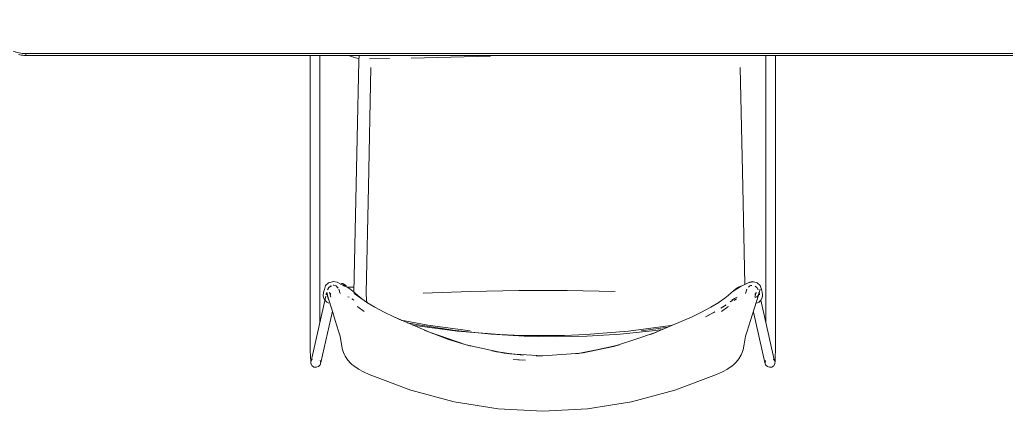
# Model space of a CAD drawing. Header units: millimetres. Extents: x 79795 to 317870, y -36033 to 97293.
# Drawn here: x 221807 to 222911, y 25158 to 25597 of the extents above; entities that cross this region are included whole.
import ezdxf

# ---------------------------------------------------------------- set-up
doc = ezdxf.new("R2010")
doc.units = ezdxf.units.MM
doc.header["$MEASUREMENT"] = 0
doc.layers.add('G-IMPT', color=8, linetype='CONTINUOUS', lineweight=9)
doc.layers.add('I-FURN', color=8, linetype='CONTINUOUS', lineweight=9)

msp = doc.modelspace()

# ---------------------------------------------------------------- linework, layer by layer
at = {"layer": 'G-IMPT'}
for p, q in [((221813.5, 25559.1), (221813.5, 25557.1)), ((221813.5, 25557.1), (221813.5, 25559.1)), ((221813.5, 25557.1), (223733.5, 25557.1)), ((222131.8, 25557.2), (222131.8, 25232.9)), ((222142.7, 25557.2), (222142.7, 25258)), ((222176.7, 25556.2), (222174.6, 25557.2)), ((222182.3, 25554.4), (222176.7, 25556.2)), ((222186.4, 25553.8), (222182.3, 25554.4)), ((222186.4, 25557.2), (222186.3, 25550.9)), ((222244.8, 25554.2), (222333.7, 25556.2)), ((222641.8, 25258), (222641.8, 25557.2)), ((222652.6, 25557.2), (222652.6, 25232.9)), ((222186.3, 25550.9), (222184.5, 25464.4)), ((222199.7, 25543.4), (222197, 25409.8)), ((222198.3, 25553.1), (222220.5, 25553.6)), ((222615.9, 25409.8), (222613.2, 25543.4)), ((222180.6, 25291.5), (222184.5, 25464.4)), ((222194.3, 25290.9), (222197, 25409.8)), ((222618.4, 25300.4), (222615.9, 25409.8)), ((222149, 25299.1), (222152.2, 25302.2)), ((222152.2, 25302.2), (222153.6, 25302.7)), ((222153.6, 25302.7), (222157.8, 25303.8)), ((222161.9, 25303), (222157.8, 25303.8)), ((222161.9, 25303), (222170.3, 25298.6)), ((222611.3, 25297.4), (222617.4, 25299.9)), ((222623.4, 25302.9), (222617.4, 25299.9)), ((222626.6, 25303.8), (222623, 25302.6)), ((222628, 25303.4), (222623, 25302.6)), ((222628, 25303.4), (222623.4, 25302.9)), ((222626.6, 25303.8), (222630.9, 25302.7)), ((222630.9, 25302.7), (222632.2, 25302.2)), ((222632.2, 25302.2), (222635.4, 25299.1)), ((222146.7, 25291.6), (222146.4, 25287.5)), ((222146.7, 25291.6), (222147.6, 25294.8)), ((222149, 25299.1), (222147.6, 25294.8)), ((222150.1, 25290.8), (222149.7, 25288.9)), ((222151.2, 25287.3), (222149.7, 25290.5)), ((222151, 25288.4), (222149.7, 25290.5)), ((222152.1, 25284.4), (222150.3, 25291.9)), ((222150.3, 25291.9), (222152.3, 25283.7)), ((222151.2, 25287.3), (222150.4, 25289.6)), ((222150.4, 25289.6), (222152.3, 25283.7)), ((222151.3, 25294.4), (222152.1, 25296.1)), ((222151.6, 25294.9), (222152.1, 25296.1)), ((222155, 25298.9), (222152.4, 25296.7)), ((222153.5, 25291.8), (222154.4, 25289.7)), ((222153.5, 25291.8), (222155, 25286.3)), ((222154.7, 25289.5), (222153.7, 25290.5)), ((222153.7, 25290.5), (222154.4, 25289.7)), ((222154, 25297.9), (222155.6, 25299)), ((222154, 25297.9), (222154.5, 25298.3)), ((222154.7, 25289.5), (222154, 25290.1)), ((222155.6, 25299), (222154.5, 25298.3)), ((222157.5, 25299.6), (222158.1, 25299.5)), ((222160.1, 25299.1), (222158.1, 25299.5)), ((222160.7, 25298.8), (222160.1, 25299.1)), ((222160.7, 25298.8), (222162.5, 25297.1)), ((222163, 25296.4), (222162.5, 25297.1)), ((222163.9, 25295.1), (222165.2, 25290.4)), ((222173.1, 25297.4), (222168.3, 25299.6)), ((222168.3, 25299.6), (222170.3, 25298.6)), ((222180.8, 25297.9), (222172.8, 25297.5)), ((222173.1, 25297.4), (222176.2, 25295.4)), ((222173.5, 25297.1), (222180.8, 25297.5)), ((222173.5, 25297.1), (222179.7, 25297.4)), ((222176.2, 25295.4), (222181.7, 25291.1)), ((222180.8, 25290.2), (222188.6, 25285.2)), ((222180.8, 25290.2), (222189.1, 25284.7)), ((222184.9, 25288.2), (222181.7, 25291.1)), ((222194.8, 25282.5), (222194.3, 25290.9)), ((222258.1, 25290.5), (222311.3, 25292.6)), ((222365.2, 25293.6), (222311.3, 25292.6)), ((222365.2, 25293.6), (222419.3, 25293.6)), ((222473.2, 25292.6), (222419.3, 25293.6)), ((222602.8, 25291.1), (222599.6, 25288.2)), ((222608.2, 25295.4), (222602.8, 25291.1)), ((222605.8, 25293.3), (222611.1, 25296.4)), ((222609.5, 25295.6), (222605.8, 25293.3)), ((222611.3, 25297.4), (222608.2, 25295.4)), ((222609.5, 25295.6), (222614.1, 25298.1)), ((222611.5, 25296.6), (222614.1, 25298.1)), ((222620.6, 25295.2), (222619.2, 25290.4)), ((222623.8, 25298.8), (222622.2, 25297.3)), ((222623.8, 25298.8), (222624.7, 25299.2)), ((222626.3, 25299.4), (222624.7, 25299.2)), ((222630.8, 25290.5), (222629.3, 25289.1)), ((222629.3, 25289.1), (222630.4, 25290)), ((222631, 25291.8), (222629.4, 25286.3)), ((222629.8, 25298.6), (222632.1, 25296.6)), ((222631, 25291.8), (222629.8, 25289.4)), ((222630.8, 25290.5), (222629.8, 25289.4)), ((222634, 25289.6), (222631.4, 25281.3)), ((222634.2, 25291.9), (222632.1, 25283.7)), ((222632.8, 25294.8), (222632.4, 25296.1)), ((222632.4, 25296.1), (222633.1, 25294.5)), ((222634.2, 25291.9), (222632.4, 25285)), ((222635.6, 25295.2), (222633.2, 25287.3)), ((222634.8, 25290.5), (222633.2, 25287.3)), ((222634.8, 25290.5), (222633.5, 25288.4)), ((222635.6, 25295.2), (222634, 25289.6)), ((222634.8, 25288.9), (222634.4, 25290.8)), ((222636.8, 25294.8), (222635.4, 25299.1)), ((222636.8, 25294.8), (222637.8, 25291.6)), ((222637.8, 25291.6), (222637.9, 25288.8)), ((222637.9, 25288.8), (222638, 25287.5)), ((222149.3, 25287.4), (222132.9, 25214.4)), ((222146.7, 25285.9), (222146.4, 25287.5)), ((222146.7, 25285.9), (222146.8, 25285.6)), ((222146.8, 25285.6), (222148.2, 25282.7)), ((222148.4, 25282.4), (222148.2, 25282.7)), ((222148.4, 25282.4), (222150.3, 25280.6)), ((222152.7, 25279.4), (222150.3, 25280.6)), ((222150.5, 25280.5), (222150.3, 25280.6)), ((222152.8, 25279.4), (222150.3, 25280.6)), ((222150.5, 25280.5), (222152.8, 25279.4)), ((222152.1, 25284.4), (222155.9, 25272.6)), ((222152.7, 25279.4), (222152.8, 25279.4)), ((222175.3, 25286), (222173.9, 25286.5)), ((222178.5, 25284.2), (222180.1, 25283.2)), ((222180.6, 25282.8), (222180.1, 25283.2)), ((222184.9, 25288.2), (222189.1, 25284.7)), ((222188.6, 25285.2), (222195.9, 25279.7)), ((222195.4, 25279.7), (222194.8, 25282.5)), ((222204.2, 25274.9), (222195.2, 25280.2)), ((222195.9, 25279.7), (222195.2, 25280.2)), ((222589.2, 25280.2), (222580.3, 25274.9)), ((222595.8, 25285.2), (222588.5, 25279.7)), ((222589.2, 25280.2), (222588.5, 25279.7)), ((222597.4, 25277.6), (222591.5, 25273.7)), ((222597.4, 25277.6), (222593.4, 25275)), ((222595.8, 25285.2), (222599.6, 25288.2)), ((222604.7, 25283), (222601.7, 25280.9)), ((222602.2, 25281.3), (222601.7, 25280.9)), ((222602.2, 25281.3), (222604.7, 25283)), ((222606.6, 25284.6), (222603.8, 25282.8)), ((222604.4, 25283.2), (222603.8, 25282.8)), ((222606.6, 25284.6), (222604.4, 25283.2)), ((222609.8, 25286.2), (222606, 25284.2)), ((222606.6, 25284.6), (222606, 25284.2)), ((222608.9, 25284.4), (222606.5, 25282.3)), ((222606.6, 25284.6), (222609.8, 25286.2)), ((222624.7, 25260.1), (222631.4, 25281.3)), ((222629.8, 25285.8), (222631.6, 25286.7)), ((222633.5, 25288.4), (222631.6, 25286.7)), ((222631.7, 25279.4), (222631.6, 25279.4)), ((222631.7, 25279.4), (222634, 25280.5)), ((222632.1, 25283.7), (222632.4, 25285)), ((222634, 25280.5), (222634.2, 25280.6)), ((222636.2, 25282.7), (222634.2, 25280.6)), ((222634.4, 25280.9), (222636.2, 25282.7)), ((222634.4, 25280.9), (222636.1, 25282.4)), ((222637.7, 25285.9), (222636.1, 25282.4)), ((222636.1, 25282.4), (222637.7, 25285.6)), ((222636.1, 25282.4), (222636.2, 25282.7)), ((222637.7, 25285.9), (222636.2, 25282.7)), ((222651.5, 25214.5), (222636.2, 25282.7)), ((222637.7, 25285.9), (222638, 25287.5)), ((222637.7, 25285.9), (222637.7, 25285.6)), ((222143.7, 25212.9), (222156.6, 25270.5)), ((222155.9, 25272.6), (222159.8, 25260.1)), ((222184.5, 25275.8), (222185, 25275.4)), ((222185, 25275.4), (222192.3, 25270.2)), ((222214.6, 25269.4), (222204.2, 25274.9)), ((222214.6, 25269.4), (222225.2, 25264.1)), ((222559.2, 25264.1), (222569.8, 25269.4)), ((222569.8, 25269.4), (222580.3, 25274.9)), ((222584.6, 25269.7), (222574.3, 25264.1)), ((222574.3, 25264.1), (222583.7, 25269.1)), ((222584.6, 25269.7), (222583.7, 25269.1)), ((222591.5, 25273.7), (222593.4, 25275)), ((222592.1, 25270.2), (222599.4, 25275.4)), ((222599.9, 25275.8), (222599.4, 25275.4)), ((222628, 25269.3), (222640.7, 25212.9)), ((222159.8, 25260.1), (222163.6, 25248.2)), ((222234.5, 25260), (222225.2, 25264.1)), ((222234.5, 25260), (222225.2, 25264.1)), ((222265.2, 25246.8), (222225.2, 25264.1)), ((222263.5, 25254.8), (222233.7, 25260.5)), ((222233.7, 25260.5), (222263.4, 25254.8)), ((222255.3, 25254.7), (222240.2, 25257.6)), ((222559.2, 25264.1), (222512.8, 25244.3)), ((222620.8, 25248.2), (222624.7, 25260.1)), ((222165.3, 25242.6), (222163.6, 25248.2)), ((222249, 25254.6), (222245.8, 25255.2)), ((222296.3, 25248.2), (222249, 25254.6)), ((222255.3, 25254.7), (222294.5, 25248.8)), ((222259.4, 25249.1), (222265.2, 25246.8)), ((222259.4, 25249.1), (222265.2, 25246.9)), ((222310.7, 25248.4), (222263.4, 25254.8)), ((222263.5, 25254.8), (222310.7, 25248.4)), ((222265.2, 25246.9), (222286.6, 25238.9)), ((222265.2, 25246.8), (222306.3, 25232.7)), ((222265.2, 25246.8), (222286.6, 25238.9)), ((222294.5, 25248.8), (222334.2, 25244.7)), ((222344.1, 25244.4), (222296.3, 25248.2)), ((222334.2, 25244.7), (222371.3, 25242.6)), ((222488.2, 25248.2), (222440.3, 25244.4)), ((222478.7, 25244.7), (222441.6, 25242.6)), ((222478.7, 25244.7), (222518.4, 25248.8)), ((222488.2, 25248.2), (222535.5, 25254.6)), ((222494.2, 25238.3), (222519.3, 25246.8)), ((222531.9, 25252.4), (222502.2, 25248.4)), ((222531.9, 25252.4), (222502.2, 25248.4)), ((222519.3, 25246.8), (222512.8, 25244.3)), ((222526, 25249.9), (222518.4, 25248.8)), ((222535.5, 25254.6), (222538.1, 25255.1)), ((222619.1, 25242.6), (222620.8, 25248.2)), ((222166.9, 25233.3), (222165.3, 25242.6)), ((222306.3, 25232.7), (222286.6, 25238.9)), ((222286.6, 25238.9), (222306.3, 25232.9)), ((222344.1, 25244.4), (222368.1, 25243.4)), ((222368.1, 25243.4), (222392.2, 25243.1)), ((222371.3, 25242.6), (222387.6, 25242.2)), ((222387.6, 25242.2), (222406.4, 25241.8)), ((222392.2, 25243.1), (222416.3, 25243.4)), ((222425.3, 25242.2), (222406.4, 25241.8)), ((222440.3, 25244.4), (222416.3, 25243.4)), ((222425.3, 25242.2), (222441.6, 25242.6)), ((222494.2, 25238.3), (222478, 25233.1)), ((222619.1, 25242.6), (222617.5, 25233.4)), ((222131.9, 25226.6), (222131.8, 25232.9)), ((222131.9, 25226.6), (222132, 25219.4)), ((222166.9, 25233.3), (222168, 25227.3)), ((222169.8, 25222.3), (222168, 25227.3)), ((222311.5, 25231.3), (222306.3, 25232.9)), ((222348.8, 25223.5), (222306.3, 25232.7)), ((222306.3, 25232.7), (222311.5, 25231.3)), ((222335.1, 25226), (222342.2, 25224.7)), ((222335.1, 25226), (222349.2, 25223.9)), ((222348.8, 25223.5), (222370.5, 25221.1)), ((222348.8, 25223.5), (222360.2, 25222.2)), ((222349.2, 25223.9), (222360.2, 25222.2)), ((222392.2, 25220.4), (222355.3, 25222.8)), ((222355.3, 25222.8), (222360.2, 25222.2)), ((222429.2, 25222.9), (222392.2, 25220.5)), ((222429.2, 25222.8), (222435.6, 25223.9)), ((222429.2, 25222.9), (222433.3, 25223.3)), ((222429.2, 25222.8), (222432.7, 25223.2)), ((222478.1, 25232.7), (222435.6, 25223.5)), ((222435.6, 25223.9), (222471.1, 25230.9)), ((222471.1, 25230.9), (222435.6, 25223.5)), ((222471.1, 25230.9), (222478, 25233.1)), ((222478.1, 25232.7), (222471.1, 25230.9)), ((222616.4, 25227.3), (222614.6, 25222.3)), ((222617.5, 25233.4), (222616.4, 25227.3)), ((222652.4, 25219.4), (222652.6, 25226.6)), ((222652.6, 25232.9), (222652.6, 25226.6)), ((222132, 25219.4), (222132.3, 25214.2)), ((222132.3, 25214.2), (222132.6, 25211.8)), ((222132.6, 25211.8), (222133.8, 25209.4)), ((222132.9, 25214.4), (222133.9, 25216.6)), ((222133.7, 25216.4), (222133.9, 25216.6)), ((222143.7, 25212.9), (222142.9, 25210.4)), ((222143, 25215.2), (222143.5, 25212.7)), ((222143.2, 25215), (222143.5, 25212.7)), ((222169.8, 25222.3), (222171, 25220.1)), ((222172.6, 25217.5), (222171, 25220.1)), ((222172.8, 25217.1), (222172.6, 25217.5)), ((222172.8, 25217.1), (222174.3, 25215.1)), ((222174.3, 25215.1), (222176.5, 25212.7)), ((222176.5, 25212.7), (222178.4, 25210.9)), ((222369.3, 25215.7), (222359.1, 25216.3)), ((222359.1, 25216.3), (222372.7, 25215.6)), ((222370.5, 25221.1), (222360.2, 25222.2)), ((222392.2, 25220.4), (222384.8, 25220.6)), ((222392.2, 25220.5), (222384.8, 25220.6)), ((222607.9, 25212.7), (222606, 25210.9)), ((222607.9, 25212.7), (222608.4, 25213.3)), ((222610.1, 25215.1), (222608.4, 25213.3)), ((222611.6, 25217.1), (222610.1, 25215.1)), ((222611.6, 25217.1), (222614.6, 25222.3)), ((222614.1, 25221.4), (222611.6, 25217.1)), ((222611.6, 25217.1), (222611.9, 25217.5)), ((222611.9, 25217.5), (222613.4, 25220.1)), ((222613.4, 25220.1), (222614.6, 25222.3)), ((222614.1, 25221.4), (222614.6, 25222.3)), ((222640.7, 25212.9), (222641.5, 25210.4)), ((222641.4, 25215.2), (222641, 25212.7)), ((222641.3, 25215), (222641, 25212.7)), ((222651.5, 25214.5), (222650.5, 25216.6)), ((222650.5, 25216.6), (222650.7, 25216.4)), ((222651.8, 25211.8), (222650.6, 25209.4)), ((222651.8, 25211.8), (222652.1, 25214.2)), ((222652.1, 25214.2), (222652.4, 25219.4)), ((222133.8, 25209.4), (222136, 25207.9)), ((222138.7, 25207.6), (222136, 25207.9)), ((222138.7, 25207.6), (222140.8, 25208.3)), ((222141.1, 25208.6), (222140.8, 25208.3)), ((222141.1, 25208.6), (222142.9, 25210.4)), ((222142.9, 25210.4), (222142.6, 25210.1)), ((222180.5, 25209.1), (222178.4, 25210.9)), ((222185.3, 25205.8), (222180.5, 25209.1)), ((222185.3, 25205.8), (222185.7, 25205.6)), ((222191.3, 25202.4), (222185.7, 25205.6)), ((222197.6, 25199.6), (222191.3, 25202.4)), ((222586.7, 25199.5), (222593.2, 25202.4)), ((222598.8, 25205.6), (222593.2, 25202.4)), ((222598.8, 25205.6), (222599.1, 25205.8)), ((222604, 25209.1), (222599.1, 25205.8)), ((222604, 25209.1), (222606, 25210.9)), ((222641.5, 25210.4), (222641.8, 25210.1)), ((222643.7, 25208.3), (222641.8, 25210.1)), ((222643.7, 25208.3), (222645.8, 25207.6)), ((222648.5, 25207.9), (222645.8, 25207.6)), ((222650.6, 25209.4), (222648.5, 25207.9)), ((222244.5, 25181.9), (222197.6, 25199.6)), ((222540, 25181.9), (222586.7, 25199.5)), ((222292.9, 25168.9), (222244.5, 25181.9)), ((222540, 25181.9), (222491.5, 25168.9)), ((222292.9, 25168.9), (222342.3, 25160.9)), ((222491.5, 25168.9), (222442.1, 25160.9)), ((222392.2, 25158.3), (222342.3, 25160.9)), ((222392.2, 25158.3), (222442.1, 25160.9))]:
    msp.add_line(p, q, dxfattribs=at)
at = {"layer": 'G-IMPT', "flags": 128}
for points in [[(221805.1, 25558), (221806.7, 25557.7), (221808.3, 25557.5), (221809.9, 25557.3), (221811.5, 25557.2), (221813.1, 25557.1), (221813.5, 25557.1)], [(223733.5, 25559.1), (223253.5, 25559.1), (222773.5, 25559.1), (222293.5, 25559.1), (221813.5, 25559.1)], [(221813.5, 25559.1), (222293.5, 25559.1), (222773.5, 25559.1), (223253.5, 25559.1), (223733.5, 25559.1)], [(221813.5, 25557.1), (222293.5, 25557.1), (222773.5, 25557.1), (223253.5, 25557.1), (223733.5, 25557.1)], [(223733.5, 25557.1), (223253.5, 25557.1), (222773.5, 25557.1), (222293.5, 25557.1), (221813.5, 25557.1)]]:
    msp.add_lwpolyline(points, dxfattribs=at)
at = {"layer": 'G-IMPT'}
msp.add_arc((221813.5, 25597.1), 40, 263.7631, 270, dxfattribs=at)
msp.add_arc((221813.5, 25597.1), 40, 263.7631, 270, dxfattribs=at)
msp.add_arc((221813.5, 25597.1), 40, 263.7631, 270, dxfattribs=at)
msp.add_arc((221813.5, 25597.1), 40, 263.7631, 270, dxfattribs=at)
msp.add_open_spline([(221813.5, 25559.1), (221808.5, 25559.1), (221798.6, 25561.1), (221785.9, 25569.6), (221777.5, 25582.2), (221775.5, 25592.2), (221775.5, 25597.1)], degree=3, dxfattribs=at)
msp.add_open_spline([(221775.5, 25597.1), (221775.5, 25594.5), (221776.1, 25589.5), (221777.8, 25583.7), (221779.9, 25579.2), (221781.9, 25576), (221784.1, 25572.9), (221786.6, 25570.2), (221789.3, 25567.7), (221792.4, 25565.5), (221795.6, 25563.5), (221800, 25561.4), (221805.8, 25559.7), (221810.9, 25559.2), (221813.5, 25559.1)], degree=3, knots=[0, 0, 0, 0, 0.125, 0.25, 0.3125, 0.375, 0.4375, 0.5, 0.5625, 0.625, 0.6875, 0.75, 0.875, 1, 1, 1, 1], dxfattribs=at)
at = {"layer": 'I-FURN'}
for p, q in [((222165.4, 25300.9), (222167, 25301.4)), ((222167, 25301.4), (222168.1, 25301.4)), ((222172, 25298.9), (222167, 25301.4)), ((222167, 25301.4), (222171.2, 25299.8)), ((222167, 25301.4), (222169.2, 25301.1)), ((222167, 25301.4), (222170.3, 25300.5)), ((222168.1, 25301.4), (222169.2, 25301.1)), ((222169.2, 25301.1), (222170.3, 25300.5)), ((222171.2, 25299.8), (222170.3, 25300.5)), ((222172, 25298.9), (222171.2, 25299.8)), ((222172, 25298.9), (222168.2, 25299.6)), ((222172, 25298.9), (222169.4, 25299.1)), ((222172, 25298.9), (222170, 25298.8)), ((222172, 25298.9), (222170.3, 25298.7)), ((222172, 25298.9), (222170.6, 25298.5)), ((222172, 25298.9), (222172.2, 25297.6))]:
    msp.add_line(p, q, dxfattribs=at)

doc.saveas('drawing.dxf')
